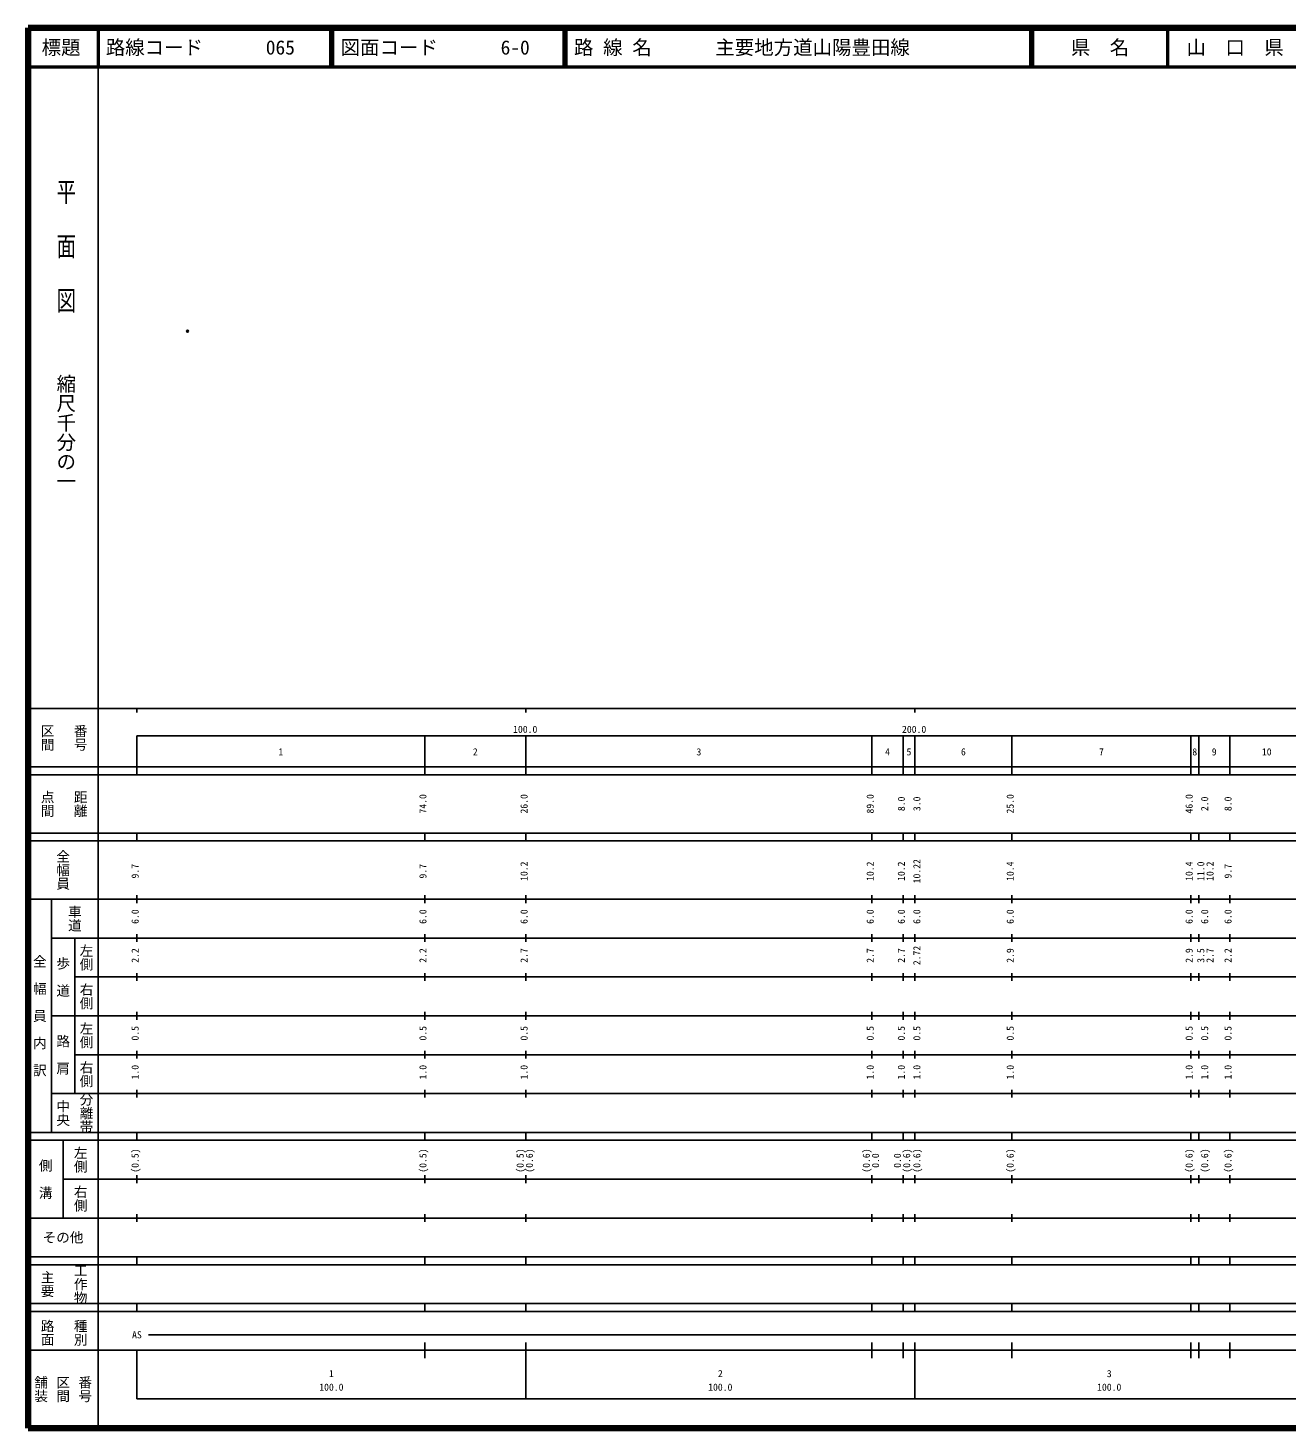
# Model space of a CAD drawing. Units: millimetres on the paper. Extents: x 40 to 680, y 20 to 380.
# Drawn here: x 40 to 363.7, y 20 to 380 of the extents above; entities that cross this region are included whole.
import ezdxf
from ezdxf.enums import TextEntityAlignment as Align

# ---------------------------------------------------------------- set-up
doc = ezdxf.new("R2010")
doc.units = ezdxf.units.MM
doc.header["$PDMODE"] = 32
doc.header["$PDSIZE"] = 0.5
doc.layers.add('M-OTRS', color=6, linetype='Continuous')
doc.layers.add('M-TTL-TXT', color=7, linetype='Continuous')
for name, color, linetype, lineweight in [('M-TTL', 2, 'Continuous', 140), ('M-TTL-BAND', 7, 'Continuous', 25), ('M-TTL-LINE', 7, 'Continuous', 50)]:
    doc.layers.add(name, color=color, linetype=linetype, lineweight=lineweight)
doc.styles.add('@ＭＳ ゴシック', font='')
doc.styles.add('ＭＳ ゴシック', font='')
doc.styles.get('@ＭＳ ゴシック').set_extended_font_data('@MS Gothic')
doc.styles.get('ＭＳ ゴシック').set_extended_font_data('MS Gothic')

msp = doc.modelspace()

# ---------------------------------------------------------------- linework, layer by layer
at = {"layer": 'M-OTRS'}
msp.add_point((81.044, 302.017), dxfattribs=at)
at = {"layer": 'M-TTL'}
for p, q in [((40, 380), (40, 20)), ((680, 380), (40, 380)), ((40, 20), (680, 20))]:
    msp.add_line(p, q, dxfattribs=at)
at = {"layer": 'M-TTL-BAND'}
for p, q in [((58, 370), (58, 20)), ((40, 205), (579, 205)), ((68, 205), (68, 204)), ((168, 205), (168, 204)), ((268, 205), (268, 204)), ((68, 198), (579, 198)), ((68, 198), (68, 188)), ((142, 188), (142, 198)), ((168, 188), (168, 198)), ((257, 188), (257, 198)), ((265, 188), (265, 198)), ((268, 188), (268, 198)), ((293, 188), (293, 198)), ((339, 188), (339, 198)), ((341, 188), (341, 198)), ((349, 188), (349, 198)), ((40, 190), (579, 190)), ((40, 188), (579, 188)), ((40, 173), (579, 173)), ((68, 171), (68, 173)), ((142, 171), (142, 173)), ((168, 171), (168, 173)), ((257, 171), (257, 173)), ((265, 171), (265, 173)), ((268, 171), (268, 173)), ((293, 171), (293, 173)), ((339, 171), (339, 173)), ((341, 171), (341, 173)), ((349, 171), (349, 173)), ((40, 171), (579, 171)), ((40, 156), (579, 156)), ((46, 96), (46, 156)), ((68, 155), (68, 157)), ((142, 155), (142, 157)), ((168, 155), (168, 157)), ((257, 155), (257, 157)), ((265, 155), (265, 157)), ((268, 155), (268, 157)), ((293, 155), (293, 157)), ((339, 155), (339, 157)), ((341, 155), (341, 157)), ((349, 155), (349, 157)), ((46, 146), (579, 146)), ((52, 146), (52, 106)), ((68, 145), (68, 147)), ((142, 145), (142, 147)), ((168, 145), (168, 147)), ((257, 145), (257, 147)), ((265, 145), (265, 147)), ((268, 145), (268, 147)), ((293, 145), (293, 147)), ((339, 145), (339, 147)), ((341, 145), (341, 147)), ((349, 145), (349, 147)), ((68, 135), (68, 137)), ((142, 135), (142, 137)), ((168, 135), (168, 137)), ((257, 135), (257, 137)), ((265, 135), (265, 137)), ((268, 135), (268, 137)), ((293, 135), (293, 137)), ((339, 135), (339, 137)), ((341, 135), (341, 137)), ((349, 135), (349, 137)), ((52, 136), (579, 136)), ((46, 126), (579, 126)), ((68, 125), (68, 127)), ((142, 125), (142, 127)), ((168, 125), (168, 127)), ((257, 125), (257, 127)), ((265, 125), (265, 127)), ((268, 125), (268, 127)), ((293, 125), (293, 127)), ((339, 125), (339, 127)), ((341, 125), (341, 127)), ((349, 125), (349, 127)), ((52, 116), (579, 116)), ((68, 115), (68, 117)), ((142, 115), (142, 117)), ((168, 115), (168, 117)), ((257, 115), (257, 117)), ((265, 115), (265, 117)), ((268, 115), (268, 117)), ((293, 115), (293, 117)), ((339, 115), (339, 117)), ((341, 115), (341, 117)), ((349, 115), (349, 117)), ((46, 106), (579, 106)), ((68, 105), (68, 107)), ((142, 105), (142, 107)), ((168, 105), (168, 107)), ((257, 105), (257, 107)), ((265, 105), (265, 107)), ((268, 105), (268, 107)), ((293, 105), (293, 107)), ((339, 105), (339, 107)), ((341, 105), (341, 107)), ((349, 105), (349, 107)), ((40, 96), (579, 96)), ((40, 94), (579, 94)), ((49, 94), (49, 74)), ((68, 94), (68, 96)), ((142, 94), (142, 96)), ((168, 94), (168, 96)), ((257, 94), (257, 96)), ((265, 94), (265, 96)), ((268, 94), (268, 96)), ((293, 94), (293, 96)), ((339, 94), (339, 96)), ((341, 94), (341, 96)), ((349, 94), (349, 96)), ((49, 84), (579, 84)), ((68, 83), (68, 85)), ((142, 83), (142, 85)), ((168, 83), (168, 85)), ((257, 83), (257, 85)), ((265, 83), (265, 85)), ((268, 83), (268, 85)), ((293, 83), (293, 85)), ((339, 83), (339, 85)), ((341, 83), (341, 85)), ((349, 83), (349, 85)), ((40, 74), (579, 74)), ((68, 73), (68, 75)), ((142, 73), (142, 75)), ((168, 73), (168, 75)), ((257, 73), (257, 75)), ((265, 73), (265, 75)), ((268, 73), (268, 75)), ((293, 73), (293, 75)), ((339, 73), (339, 75)), ((341, 73), (341, 75)), ((349, 73), (349, 75)), ((40, 64), (579, 64)), ((40, 62), (579, 62)), ((68, 62), (68, 64)), ((142, 62), (142, 64)), ((168, 62), (168, 64)), ((257, 62), (257, 64)), ((265, 62), (265, 64)), ((268, 62), (268, 64)), ((293, 62), (293, 64)), ((339, 62), (339, 64)), ((341, 62), (341, 64)), ((349, 62), (349, 64)), ((40, 52), (579, 52)), ((68, 50), (68, 52)), ((142, 50), (142, 52)), ((168, 50), (168, 52)), ((257, 50), (257, 52)), ((265, 50), (265, 52)), ((268, 50), (268, 52)), ((293, 50), (293, 52)), ((339, 50), (339, 52)), ((341, 50), (341, 52)), ((349, 50), (349, 52)), ((40, 50), (579, 50)), ((71, 44), (565, 44)), ((40, 40), (579, 40)), ((68, 40), (68, 27.5)), ((142, 38), (142, 42)), ((168, 27.5), (168, 42)), ((257, 38), (257, 42)), ((265, 38), (265, 42)), ((268, 27.5), (268, 42)), ((293, 38), (293, 42)), ((339, 38), (339, 42)), ((341, 38), (341, 42)), ((349, 38), (349, 42)), ((68, 27.5), (579, 27.5))]:
    msp.add_line(p, q, dxfattribs=at)
at = {"layer": 'M-TTL-LINE'}
for p, q in [((58, 380), (58, 370)), ((117.75, 380), (117.75, 370)), ((118.25, 380), (118.25, 370)), ((177.75, 380), (177.75, 370)), ((178.25, 380), (178.25, 370)), ((297.75, 380), (297.75, 370)), ((298.25, 380), (298.25, 370)), ((333, 380), (333, 370)), ((40, 370), (680, 370))]:
    msp.add_line(p, q, dxfattribs=at)

# ---------------------------------------------------------------- texts
at = {"layer": 'M-TTL-BAND', "style": '@ＭＳ ゴシック', "width": 1.4}
msp.add_text('平  面  図', height=3.666, rotation=270, dxfattribs=at).set_placement((49.777, 306.475), align=Align.MIDDLE_RIGHT)
at = {"layer": 'M-TTL-BAND', "style": '@ＭＳ ゴシック'}
msp.add_text('縮尺千分の一', height=3.666, rotation=270, dxfattribs=at).set_placement((49.777, 261.03), align=Align.MIDDLE_RIGHT)
for s, p in [('区間', (45, 197.5)), ('番号', (53.5, 197.5)), ('点間', (45, 180.5)), ('距離', (53.5, 180.5)), ('全幅員', (49, 163.5)), ('車道', (52, 151)), ('左側', (55, 141)), ('全\u3000幅\u3000員\u3000内\u3000訳', (43, 126)), ('歩\u3000道', (49, 136)), ('右側', (55, 131)), ('左側', (55, 121)), ('路\u3000肩', (49, 116)), ('右側', (55, 111)), ('分離帯', (55, 101)), ('中央', (49, 101)), ('左側', (53.5, 89)), ('側\u3000溝', (44.5, 84)), ('右側', (53.5, 79)), ('工作物', (53.5, 57)), ('主要', (45, 57)), ('路面', (45, 44.5)), ('種別', (53.5, 44.5)), ('舗装', (43.333, 30)), ('区間', (49, 30)), ('番号', (54.667, 30))]:
    msp.add_text(s, height=2.566, rotation=270, dxfattribs=at).set_placement(p, align=Align.MIDDLE_CENTER)
at = {"layer": 'M-TTL-BAND', "style": 'ＭＳ ゴシック'}
for s, p in [('100.0', (167.844, 198.195)), ('200.0', (267.844, 198.195)), ('1', (105, 192.405)), ('2', (155, 192.405)), ('3', (212.5, 192.405)), ('4', (261, 192.405)), ('5', (266.5, 192.405)), ('6', (280.5, 192.405)), ('7', (316, 192.405)), ('8', (340, 192.405)), ('9', (345, 192.405)), ('10', (358.5, 192.405)), ('AS', (68, 42.5)), ('1', (118, 32.523)), ('2', (218, 32.523)), ('3', (318, 32.523)), ('100.0', (118, 29.033)), ('100.0', (218, 29.033)), ('100.0', (318, 29.033))]:
    msp.add_text(s, height=1.833, dxfattribs=at).set_placement(p, align=Align.BOTTOM_CENTER)
for s, p in [('74.0', (143, 180.5)), ('26.0', (169, 180.5)), ('89.0', (258, 180.5)), ('8.0', (266, 180.5)), ('3.0', (270, 180.5)), ('25.0', (294, 180.5)), ('46.0', (340, 180.5)), ('2.0', (344, 180.5)), ('8.0', (350, 180.5)), ('10.22', (270, 163.174)), ('9.7', (69, 163.174)), ('9.7', (143, 163.174)), ('10.2', (169, 163.174)), ('10.2', (258, 163.174)), ('10.2', (266, 163.174)), ('10.4', (294, 163.174)), ('10.4', (340, 163.174)), ('11.0', (343, 163.174)), ('10.2', (345.37, 163.174)), ('9.7', (350, 163.174)), ('6.0', (69, 151.5)), ('6.0', (143, 151.5)), ('6.0', (169, 151.5)), ('6.0', (258, 151.5)), ('6.0', (266, 151.5)), ('6.0', (270, 151.5)), ('6.0', (294, 151.5)), ('6.0', (340, 151.5)), ('6.0', (344, 151.5)), ('6.0', (350, 151.5)), ('2.2', (69, 141.5)), ('2.2', (143, 141.5)), ('2.7', (169, 141.5)), ('2.7', (258, 141.5)), ('2.7', (266, 141.5)), ('2.72', (270, 141.5)), ('2.9', (294, 141.5)), ('2.9', (340, 141.5)), ('3.5', (343, 141.5)), ('2.7', (345.37, 141.5)), ('2.2', (350, 141.5)), ('0.5', (69, 121.5)), ('0.5', (143, 121.5)), ('0.5', (169, 121.5)), ('0.5', (258, 121.5)), ('0.5', (266, 121.5)), ('0.5', (270, 121.5)), ('0.5', (294, 121.5)), ('0.5', (340, 121.5)), ('0.5', (344, 121.5)), ('0.5', (350, 121.5)), ('1.0', (69, 111.5)), ('1.0', (143, 111.5)), ('1.0', (169, 111.5)), ('1.0', (258, 111.5)), ('1.0', (266, 111.5)), ('1.0', (270, 111.5)), ('1.0', (294, 111.5)), ('1.0', (340, 111.5)), ('1.0', (344, 111.5)), ('1.0', (350, 111.5)), ('(0.5)', (69, 88.764)), ('(0.5)', (143, 88.764)), ('(0.5)', (168, 88.764)), ('(0.6)', (170.37, 88.764)), ('(0.6)', (257, 88.764)), ('0.0', (259.37, 88.764)), ('0.0', (265, 88.764)), ('(0.6)', (267.37, 88.764)), ('(0.6)', (270, 88.764)), ('(0.6)', (294, 88.764)), ('(0.6)', (340, 88.764)), ('(0.6)', (344, 88.764)), ('(0.6)', (350, 88.764))]:
    msp.add_text(s, height=1.833, rotation=90, dxfattribs=at).set_placement(p, align=Align.BOTTOM_CENTER)
msp.add_text('その他', height=2.566, dxfattribs=at).set_placement((49, 69), align=Align.MIDDLE_CENTER)
at = {"layer": 'M-TTL-TXT', "style": 'ＭＳ ゴシック'}
for s, p in [('標題', (48.5, 375)), ('県\u3000名', (315.625, 375)), ('山\u3000口\u3000県', (350.375, 375))]:
    msp.add_text(s, height=3.666, dxfattribs=at).set_placement(p, align=Align.MIDDLE_CENTER)
for s, p in [('路線コード', (60, 375)), ('065', (101.142, 375)), ('図面コード', (120.38, 375)), ('6-0', (161.521, 375)), ('路 線 名', (180.38, 375)), ('主要地方道山陽豊田線', (216.734, 375))]:
    msp.add_text(s, height=3.666, dxfattribs=at).set_placement(p, align=Align.MIDDLE_LEFT)

doc.saveas('drawing.dxf')
